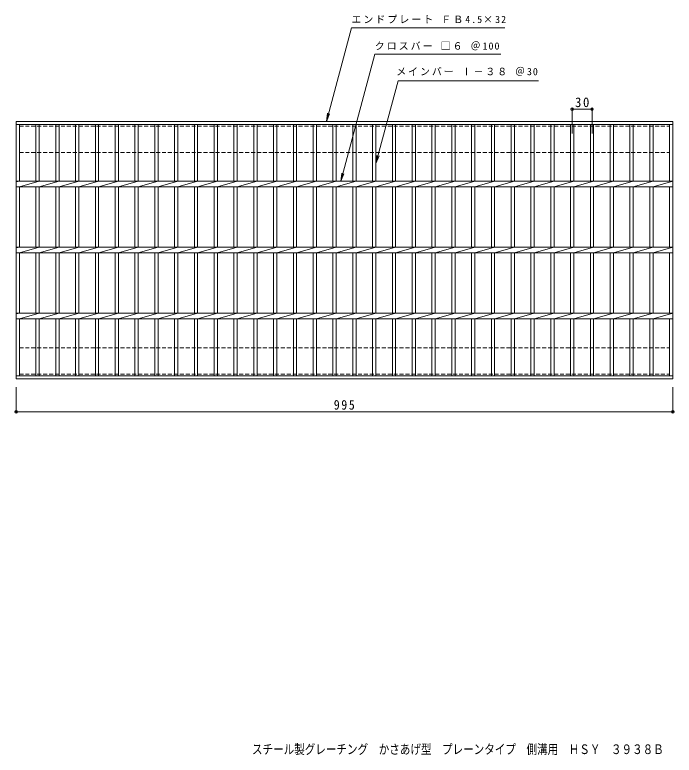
# Model space of a CAD drawing. Units: millimetres, scale not verified. Extents: x -787 to 882, y -678 to 444.
# Drawn here: x -787 to 212, y -678 to 444 of the extents above; entities that cross this region are included whole.
import ezdxf
from ezdxf.enums import TextEntityAlignment as Align

# ---------------------------------------------------------------- set-up
doc = ezdxf.new("R2010")
doc.units = ezdxf.units.MM
doc.header["$LTSCALE"] = 5
doc.header["$PDMODE"] = 32
doc.header["$PDSIZE"] = 4
doc.linetypes.add('DASHED1', pattern=[1.8, 1.2, -0.6])
for name, color, linetype, lineweight in [('A-1_ピット', 2, 'Continuous', 9), ('A-2_蓋', 3, 'Continuous', 9), ('A-4_寸法', 7, 'Continuous', 9), ('F-4_F-4ﾚｲﾔ', 2, 'Continuous', 9)]:
    doc.layers.add(name, color=color, linetype=linetype, lineweight=lineweight)
doc.styles.add('ＭＳ ゴシック', font='')
doc.styles.get('ＭＳ ゴシック').set_extended_font_data('MS Gothic')

msp = doc.modelspace()

# ---------------------------------------------------------------- linework, layer by layer
at = {"layer": 'A-1_ピット', "linetype": 'DASHED1'}
for p, q in [((-779.66, 235.075), (-779.66, 275.075)), ((-779.66, 235.075), (205.34, 235.075)), ((-779.66, -60.925), (-779.66, -100.925)), ((-779.66, -60.925), (205.34, -60.925))]:
    msp.add_line(p, q, dxfattribs=at)
for points in [[(-779.66, 275.075), (205.34, 275.075), (205.34, 235.075)], [(-779.66, -100.925), (205.34, -100.925), (205.34, -60.925)]]:
    msp.add_lwpolyline(points, dxfattribs=at)
at = {"layer": 'A-2_蓋'}
for p, q in [((-784.66, 282.075), (210.34, 282.075)), ((-784.66, -107.925), (-784.66, 282.075)), ((210.34, 282.075), (210.34, -107.925)), ((-784.66, 277.575), (210.34, 277.575)), ((-779.66, 191.315), (-779.66, 277.575)), ((-754.66, 277.575), (-754.66, 191.315)), ((-749.66, 277.575), (-749.66, 191.315)), ((-724.66, 277.575), (-724.66, 191.315)), ((-719.66, 277.575), (-719.66, 191.315)), ((-694.66, 277.575), (-694.66, 191.315)), ((-689.66, 277.575), (-689.66, 191.315)), ((-664.66, 277.575), (-664.66, 191.315)), ((-659.66, 277.575), (-659.66, 191.315)), ((-634.66, 277.575), (-634.66, 191.315)), ((-629.66, 277.575), (-629.66, 191.315)), ((-604.659, 277.575), (-604.659, 191.315)), ((-599.66, 277.575), (-599.66, 191.315)), ((-574.66, 277.575), (-574.66, 191.315)), ((-569.66, 277.575), (-569.66, 191.315)), ((-544.66, 277.575), (-544.66, 191.315)), ((-539.66, 277.575), (-539.66, 191.315)), ((-514.66, 277.575), (-514.66, 191.315)), ((-509.66, 277.575), (-509.66, 191.315)), ((-484.66, 277.575), (-484.66, 191.315)), ((-479.66, 277.575), (-479.66, 191.315)), ((-454.66, 277.575), (-454.66, 191.315)), ((-449.66, 277.575), (-449.66, 191.315)), ((-424.66, 277.575), (-424.66, 191.315)), ((-419.66, 277.575), (-419.66, 191.315)), ((-394.66, 277.575), (-394.66, 191.315)), ((-389.66, 277.575), (-389.66, 191.315)), ((-364.66, 277.575), (-364.66, 191.315)), ((-359.66, 277.575), (-359.66, 191.315)), ((-334.66, 277.575), (-334.66, 191.315)), ((-329.66, 277.575), (-329.66, 191.315)), ((-304.66, 277.575), (-304.66, 191.315)), ((-299.66, 277.575), (-299.66, 191.315)), ((-274.66, 277.575), (-274.66, 191.315)), ((-269.66, 277.575), (-269.66, 191.315)), ((-244.66, 277.575), (-244.66, 191.315)), ((-239.66, 277.575), (-239.66, 191.315)), ((-214.66, 277.575), (-214.66, 191.315)), ((-209.66, 277.575), (-209.66, 191.315)), ((-184.66, 277.575), (-184.66, 191.315)), ((-179.66, 277.575), (-179.66, 191.315)), ((-154.66, 277.575), (-154.66, 191.315)), ((-149.66, 277.575), (-149.66, 191.315)), ((-124.661, 277.575), (-124.661, 191.315)), ((-119.66, 277.575), (-119.66, 191.315)), ((-94.661, 277.575), (-94.661, 191.315)), ((-89.661, 277.575), (-89.661, 191.315)), ((-64.661, 277.575), (-64.661, 191.315)), ((-59.661, 277.575), (-59.661, 191.315)), ((-34.661, 277.575), (-34.661, 191.315)), ((-29.661, 277.575), (-29.661, 191.315)), ((-4.662, 277.575), (-4.662, 191.315)), ((0.339, 277.575), (0.339, 191.315)), ((25.338, 277.575), (25.338, 191.315)), ((30.339, 277.575), (30.339, 191.315)), ((55.338, 277.575), (55.338, 191.315)), ((60.338, 277.575), (60.338, 191.315)), ((85.338, 277.575), (85.338, 191.315)), ((90.338, 277.575), (90.338, 191.315)), ((115.338, 277.575), (115.338, 191.315)), ((120.338, 277.575), (120.338, 191.315)), ((145.338, 277.575), (145.338, 191.315)), ((150.338, 277.575), (150.338, 191.315)), ((175.338, 277.575), (175.338, 191.315)), ((180.338, 277.575), (180.338, 191.315)), ((205.34, 277.575), (205.34, 191.315)), ((-784.66, 191.315), (210.34, 191.315)), ((-779.66, 191.315), (-784.66, 190.315)), ((-749.66, 191.315), (-779.66, 182.836)), ((-719.66, 191.315), (-749.66, 182.836)), ((-689.66, 191.315), (-719.66, 182.836)), ((-659.66, 191.315), (-689.66, 182.836)), ((-629.66, 191.315), (-659.66, 182.836)), ((-599.66, 191.315), (-629.66, 182.836)), ((-569.66, 191.315), (-599.66, 182.836)), ((-539.66, 191.315), (-569.66, 182.836)), ((-509.66, 191.315), (-539.66, 182.836)), ((-479.66, 191.315), (-509.66, 182.836)), ((-449.66, 191.315), (-479.66, 182.836)), ((-419.66, 191.315), (-449.66, 182.836)), ((-389.66, 191.315), (-419.66, 182.836)), ((-359.66, 191.315), (-389.66, 182.836)), ((-329.66, 191.315), (-359.66, 182.836)), ((-299.66, 191.315), (-329.66, 182.836)), ((-269.66, 191.315), (-299.66, 182.836)), ((-239.66, 191.315), (-269.66, 182.836)), ((-209.66, 191.315), (-239.66, 182.836)), ((-179.66, 191.315), (-209.66, 182.836)), ((-149.66, 191.315), (-179.66, 182.836)), ((-119.661, 191.315), (-149.66, 182.836)), ((-89.661, 191.315), (-119.66, 182.836)), ((-59.661, 191.315), (-89.661, 182.836)), ((-29.661, 191.315), (-59.661, 182.836)), ((0.339, 191.315), (-29.661, 182.836)), ((30.338, 191.315), (0.339, 182.836)), ((60.338, 191.315), (30.339, 182.836)), ((90.338, 191.315), (60.338, 182.836)), ((120.338, 191.315), (90.338, 182.836)), ((150.338, 191.315), (120.338, 182.836)), ((180.338, 191.315), (150.338, 182.836)), ((210.337, 191.315), (180.338, 182.836)), ((-784.66, 182.836), (210.34, 182.836)), ((-779.66, 91.315), (-779.66, 182.836)), ((-754.66, 182.836), (-754.66, 91.315)), ((-749.66, 182.836), (-749.66, 91.315)), ((-724.66, 182.836), (-724.66, 91.315)), ((-719.66, 182.836), (-719.66, 91.315)), ((-694.66, 182.836), (-694.66, 91.315)), ((-689.66, 182.836), (-689.66, 91.315)), ((-664.66, 182.836), (-664.66, 91.315)), ((-659.66, 182.836), (-659.66, 91.315)), ((-634.66, 182.836), (-634.66, 91.315)), ((-629.66, 182.836), (-629.66, 91.315)), ((-604.659, 182.836), (-604.659, 91.315)), ((-599.66, 182.836), (-599.66, 91.315)), ((-574.66, 182.836), (-574.66, 91.315)), ((-569.66, 182.836), (-569.66, 91.315)), ((-544.66, 182.836), (-544.66, 91.315)), ((-539.66, 182.836), (-539.66, 91.315)), ((-514.66, 182.836), (-514.66, 91.315)), ((-509.66, 182.836), (-509.66, 91.315)), ((-484.66, 182.836), (-484.66, 91.315)), ((-479.66, 182.836), (-479.66, 91.315)), ((-454.66, 182.836), (-454.66, 91.315)), ((-449.66, 182.836), (-449.66, 91.315)), ((-424.66, 182.836), (-424.66, 91.315)), ((-419.66, 182.836), (-419.66, 91.315)), ((-394.66, 182.836), (-394.66, 91.315)), ((-389.66, 182.836), (-389.66, 91.315)), ((-364.66, 182.836), (-364.66, 91.315)), ((-359.66, 182.836), (-359.66, 91.315)), ((-334.66, 182.836), (-334.66, 91.315)), ((-329.66, 182.836), (-329.66, 91.315)), ((-304.66, 182.836), (-304.66, 91.315)), ((-299.66, 182.836), (-299.66, 91.315)), ((-274.66, 182.836), (-274.66, 91.315)), ((-269.66, 182.836), (-269.66, 91.315)), ((-244.66, 182.836), (-244.66, 91.315)), ((-239.66, 182.836), (-239.66, 91.315)), ((-214.66, 182.836), (-214.66, 91.315)), ((-209.66, 182.836), (-209.66, 91.315)), ((-184.66, 182.836), (-184.66, 91.315)), ((-179.66, 182.836), (-179.66, 91.315)), ((-154.66, 182.836), (-154.66, 91.315)), ((-149.66, 182.836), (-149.66, 91.315)), ((-124.661, 182.836), (-124.661, 91.315)), ((-119.66, 182.836), (-119.66, 91.315)), ((-94.661, 182.836), (-94.661, 91.315)), ((-89.661, 182.836), (-89.661, 91.315)), ((-64.661, 182.836), (-64.661, 91.315)), ((-59.661, 182.836), (-59.661, 91.315)), ((-34.661, 182.836), (-34.661, 91.315)), ((-29.661, 182.836), (-29.661, 91.315)), ((-4.662, 182.836), (-4.662, 91.315)), ((0.339, 182.836), (0.339, 91.315)), ((25.338, 182.836), (25.338, 91.315)), ((30.339, 182.836), (30.339, 91.315)), ((55.338, 182.836), (55.338, 91.315)), ((60.338, 182.836), (60.338, 91.315)), ((85.338, 182.836), (85.338, 91.315)), ((90.338, 182.836), (90.338, 91.315)), ((115.338, 182.836), (115.338, 91.315)), ((120.338, 182.836), (120.338, 91.315)), ((145.338, 182.836), (145.338, 91.315)), ((150.338, 182.836), (150.338, 91.315)), ((175.338, 182.836), (175.338, 91.315)), ((180.338, 182.836), (180.338, 91.315)), ((205.34, 182.836), (205.34, 91.315)), ((-784.66, 91.315), (210.34, 91.315)), ((-779.66, 91.315), (-784.66, 90.316)), ((-749.66, 91.315), (-779.66, 82.835)), ((-719.66, 91.315), (-749.66, 82.835)), ((-689.66, 91.315), (-719.66, 82.835)), ((-659.66, 91.315), (-689.66, 82.835)), ((-629.66, 91.315), (-659.66, 82.835)), ((-599.66, 91.315), (-629.66, 82.835)), ((-569.66, 91.315), (-599.66, 82.835)), ((-539.66, 91.315), (-569.66, 82.835)), ((-509.66, 91.315), (-539.66, 82.835)), ((-479.66, 91.315), (-509.66, 82.835)), ((-449.66, 91.315), (-479.66, 82.835)), ((-419.66, 91.315), (-449.66, 82.835)), ((-389.66, 91.315), (-419.66, 82.835)), ((-359.66, 91.315), (-389.66, 82.835)), ((-329.66, 91.315), (-359.66, 82.835)), ((-299.66, 91.315), (-329.66, 82.835)), ((-269.66, 91.315), (-299.66, 82.835)), ((-239.66, 91.315), (-269.66, 82.835)), ((-209.66, 91.315), (-239.66, 82.835)), ((-179.66, 91.315), (-209.66, 82.835)), ((-149.66, 91.315), (-179.66, 82.835)), ((-119.661, 91.315), (-149.66, 82.835)), ((-89.661, 91.315), (-119.66, 82.835)), ((-59.661, 91.315), (-89.661, 82.835)), ((-29.661, 91.315), (-59.661, 82.835)), ((0.339, 91.315), (-29.661, 82.835)), ((30.338, 91.315), (0.339, 82.835)), ((60.338, 91.315), (30.339, 82.835)), ((90.338, 91.315), (60.338, 82.835)), ((120.338, 91.315), (90.338, 82.835)), ((150.338, 91.315), (120.338, 82.835)), ((180.338, 91.315), (150.338, 82.835)), ((210.337, 91.315), (180.338, 82.835)), ((-784.66, 82.835), (210.34, 82.835)), ((-779.66, -8.684), (-779.66, 82.835)), ((-754.66, 82.835), (-754.66, -8.684)), ((-749.66, 82.835), (-749.66, -8.684)), ((-724.66, 82.835), (-724.66, -8.684)), ((-719.66, 82.835), (-719.66, -8.684)), ((-694.66, 82.835), (-694.66, -8.684)), ((-689.66, 82.835), (-689.66, -8.684)), ((-664.66, 82.835), (-664.66, -8.684)), ((-659.66, 82.835), (-659.66, -8.684)), ((-634.66, 82.835), (-634.66, -8.684)), ((-629.66, 82.835), (-629.66, -8.684)), ((-604.659, 82.835), (-604.659, -8.684)), ((-599.66, 82.835), (-599.66, -8.684)), ((-574.66, 82.835), (-574.66, -8.684)), ((-569.66, 82.835), (-569.66, -8.684)), ((-544.66, 82.835), (-544.66, -8.684)), ((-539.66, 82.835), (-539.66, -8.684)), ((-514.66, 82.835), (-514.66, -8.684)), ((-509.66, 82.835), (-509.66, -8.684)), ((-484.66, 82.835), (-484.66, -8.684)), ((-479.66, 82.835), (-479.66, -8.684)), ((-454.66, 82.835), (-454.66, -8.684)), ((-449.66, 82.835), (-449.66, -8.684)), ((-424.66, 82.835), (-424.66, -8.684)), ((-419.66, 82.835), (-419.66, -8.684)), ((-394.66, 82.835), (-394.66, -8.684)), ((-389.66, 82.835), (-389.66, -8.684)), ((-364.66, 82.835), (-364.66, -8.684)), ((-359.66, 82.835), (-359.66, -8.684)), ((-334.66, 82.835), (-334.66, -8.684)), ((-329.66, 82.835), (-329.66, -8.684)), ((-304.66, 82.835), (-304.66, -8.684)), ((-299.66, 82.835), (-299.66, -8.684)), ((-274.66, 82.835), (-274.66, -8.684)), ((-269.66, 82.835), (-269.66, -8.684)), ((-244.66, 82.835), (-244.66, -8.684)), ((-239.66, 82.835), (-239.66, -8.684)), ((-214.66, 82.835), (-214.66, -8.684)), ((-209.66, 82.835), (-209.66, -8.684)), ((-184.66, 82.835), (-184.66, -8.684)), ((-179.66, 82.835), (-179.66, -8.684)), ((-154.66, 82.835), (-154.66, -8.684)), ((-149.66, 82.835), (-149.66, -8.684)), ((-124.661, 82.835), (-124.661, -8.684)), ((-119.66, 82.835), (-119.66, -8.684)), ((-94.661, 82.835), (-94.661, -8.684)), ((-89.661, 82.835), (-89.661, -8.684)), ((-64.661, 82.835), (-64.661, -8.684)), ((-59.661, 82.835), (-59.661, -8.684)), ((-34.661, 82.835), (-34.661, -8.684)), ((-29.661, 82.835), (-29.661, -8.684)), ((-4.662, 82.835), (-4.662, -8.684)), ((0.339, 82.835), (0.339, -8.684)), ((25.338, 82.835), (25.338, -8.684)), ((30.339, 82.835), (30.339, -8.684)), ((55.338, 82.835), (55.338, -8.684)), ((60.338, 82.835), (60.338, -8.684)), ((85.338, 82.835), (85.338, -8.684)), ((90.338, 82.835), (90.338, -8.684)), ((115.338, 82.835), (115.338, -8.684)), ((120.338, 82.835), (120.338, -8.684)), ((145.338, 82.835), (145.338, -8.684)), ((150.338, 82.835), (150.338, -8.684)), ((175.338, 82.835), (175.338, -8.684)), ((180.338, 82.835), (180.338, -8.684)), ((205.34, 82.835), (205.34, -8.684)), ((-784.66, -8.684), (210.34, -8.684)), ((-779.66, -8.684), (-784.66, -9.685)), ((-749.66, -8.684), (-779.66, -17.164)), ((-719.66, -8.684), (-749.66, -17.164)), ((-689.66, -8.684), (-719.66, -17.164)), ((-659.66, -8.684), (-689.66, -17.164)), ((-629.66, -8.684), (-659.66, -17.164)), ((-599.66, -8.684), (-629.66, -17.164)), ((-569.66, -8.684), (-599.66, -17.164)), ((-539.66, -8.684), (-569.66, -17.164)), ((-509.66, -8.684), (-539.66, -17.164)), ((-479.66, -8.684), (-509.66, -17.164)), ((-449.66, -8.684), (-479.66, -17.164)), ((-419.66, -8.684), (-449.66, -17.164)), ((-389.66, -8.684), (-419.66, -17.164)), ((-359.66, -8.684), (-389.66, -17.164)), ((-329.66, -8.684), (-359.66, -17.164)), ((-299.66, -8.684), (-329.66, -17.164)), ((-269.66, -8.684), (-299.66, -17.164)), ((-239.66, -8.684), (-269.66, -17.164)), ((-209.66, -8.684), (-239.66, -17.164)), ((-179.66, -8.684), (-209.66, -17.164)), ((-149.66, -8.684), (-179.66, -17.164)), ((-119.661, -8.684), (-149.66, -17.164)), ((-89.661, -8.684), (-119.66, -17.164)), ((-59.661, -8.684), (-89.661, -17.164)), ((-29.661, -8.684), (-59.661, -17.164)), ((0.339, -8.684), (-29.661, -17.164)), ((30.338, -8.684), (0.339, -17.164)), ((60.338, -8.684), (30.339, -17.164)), ((90.338, -8.684), (60.338, -17.164)), ((120.338, -8.684), (90.338, -17.164)), ((150.338, -8.684), (120.338, -17.164)), ((180.338, -8.684), (150.338, -17.164)), ((210.337, -8.684), (180.338, -17.164)), ((-784.66, -17.164), (210.34, -17.164)), ((-779.66, -103.425), (-779.66, -17.164)), ((-754.66, -17.164), (-754.66, -103.425)), ((-749.66, -17.164), (-749.66, -103.425)), ((-724.66, -17.164), (-724.66, -103.425)), ((-719.66, -17.164), (-719.66, -103.425)), ((-694.66, -17.164), (-694.66, -103.425)), ((-689.66, -17.164), (-689.66, -103.425)), ((-664.66, -17.164), (-664.66, -103.425)), ((-659.66, -17.164), (-659.66, -103.425)), ((-634.66, -17.164), (-634.66, -103.425)), ((-629.66, -17.164), (-629.66, -103.425)), ((-604.659, -17.164), (-604.659, -103.425)), ((-599.66, -17.164), (-599.66, -103.425)), ((-574.66, -17.164), (-574.66, -103.425)), ((-569.66, -17.164), (-569.66, -103.425)), ((-544.66, -17.164), (-544.66, -103.425)), ((-539.66, -17.164), (-539.66, -103.425)), ((-514.66, -17.164), (-514.66, -103.425)), ((-509.66, -17.164), (-509.66, -103.425)), ((-484.66, -17.164), (-484.66, -103.425)), ((-479.66, -17.164), (-479.66, -103.425)), ((-454.66, -17.164), (-454.66, -103.425)), ((-449.66, -17.164), (-449.66, -103.425)), ((-424.66, -17.164), (-424.66, -103.425)), ((-419.66, -17.164), (-419.66, -103.425)), ((-394.66, -17.164), (-394.66, -103.425)), ((-389.66, -17.164), (-389.66, -103.425)), ((-364.66, -17.164), (-364.66, -103.425)), ((-359.66, -17.164), (-359.66, -103.425)), ((-334.66, -17.164), (-334.66, -103.425)), ((-329.66, -17.164), (-329.66, -103.425)), ((-304.66, -17.164), (-304.66, -103.425)), ((-299.66, -17.164), (-299.66, -103.425)), ((-274.66, -17.164), (-274.66, -103.425)), ((-269.66, -17.164), (-269.66, -103.425)), ((-244.66, -17.164), (-244.66, -103.425)), ((-239.66, -17.164), (-239.66, -103.425)), ((-214.66, -17.164), (-214.66, -103.425)), ((-209.66, -17.164), (-209.66, -103.425)), ((-184.66, -17.164), (-184.66, -103.425)), ((-179.66, -17.164), (-179.66, -103.425)), ((-154.66, -17.164), (-154.66, -103.425)), ((-149.66, -17.164), (-149.66, -103.425)), ((-124.661, -17.164), (-124.661, -103.425)), ((-119.66, -17.164), (-119.66, -103.425)), ((-94.661, -17.164), (-94.661, -103.425)), ((-89.661, -17.164), (-89.661, -103.425)), ((-64.661, -17.164), (-64.661, -103.425)), ((-59.661, -17.164), (-59.661, -103.425)), ((-34.661, -17.164), (-34.661, -103.425)), ((-29.661, -17.164), (-29.661, -103.425)), ((-4.662, -17.164), (-4.662, -103.425)), ((0.339, -17.164), (0.339, -103.425)), ((25.338, -17.164), (25.338, -103.425)), ((30.339, -17.164), (30.339, -103.425)), ((55.338, -17.164), (55.338, -103.425)), ((60.338, -17.164), (60.338, -103.425)), ((85.338, -17.164), (85.338, -103.425)), ((90.338, -17.164), (90.338, -103.425)), ((115.338, -17.164), (115.338, -103.425)), ((120.338, -17.164), (120.338, -103.425)), ((145.338, -17.164), (145.338, -103.425)), ((150.338, -17.164), (150.338, -103.425)), ((175.338, -17.164), (175.338, -103.425)), ((180.338, -17.164), (180.338, -103.425)), ((205.34, -17.164), (205.34, -103.425)), ((210.34, -103.425), (-784.66, -103.425)), ((210.34, -107.925), (-784.66, -107.925))]:
    msp.add_line(p, q, dxfattribs=at)
at = {"layer": 'A-4_寸法'}
for p, q in [((-292.924, 191.315), (-241.335, 383.846)), ((-241.335, 383.846), (-50.488, 383.846)), ((-239.66, 218.249), (-206.006, 343.846)), ((-206.006, 343.846), (6.754, 343.846)), ((-314.651, 282.075), (-313.02, 294.468)), ((-314.651, 282.075), (-309.868, 293.624)), ((57.838, 263.794), (57.838, 302.089)), ((57.838, 300.589), (87.838, 300.589)), ((87.838, 263.794), (87.838, 302.089)), ((-239.66, 218.249), (-238.028, 230.642)), ((-239.66, 218.249), (-234.876, 229.797)), ((-292.924, 191.315), (-291.292, 203.708)), ((-292.924, 191.315), (-288.14, 202.863)), ((-784.66, -120.425), (-784.66, -159.425)), ((210.34, -120.425), (210.34, -159.425)), ((-784.66, -157.925), (210.34, -157.925))]:
    msp.add_line(p, q, dxfattribs=at)
msp.add_lwpolyline([(-314.651, 282.075), (-276.664, 423.846), (-44.117, 423.846)], dxfattribs=at)
for p in [(57.838, 300.589), (87.838, 300.589), (-784.66, -157.925), (210.34, -157.925)]:
    msp.add_point(p, dxfattribs=at)

# ---------------------------------------------------------------- texts
at = {"layer": 'A-4_寸法', "char_height": 11, "attachment_point": 7, "style": 'ＭＳ ゴシック'}
for s, insert in [('\\T1.21;エンドプレート\\~ＦＢ4.5×32', (-276.664, 430.559)), ('\\T1.21;クロスバー\\~□６\\~＠100', (-241.335, 389.835)), ('\\T1.2;メインバー\\~Ⅰ－３８\\~＠30', (-208.735, 351.081))]:
    msp.add_mtext(s, dxfattribs=dict(at, insert=insert))
at = {"layer": 'A-4_寸法', "color": 2, "char_height": 14.66, "attachment_point": 7, "style": 'ＭＳ ゴシック'}
for s, insert in [('\\T1.27;\\W0.95;30', (62.213, 303.589)), ('\\T1.27;\\W0.9;995', (-303.41, -154.925))]:
    msp.add_mtext(s, dxfattribs=dict(at, insert=insert))
at = {"layer": 'F-4_F-4ﾚｲﾔ', "style": 'ＭＳ ゴシック', "width": 0.8}
msp.add_text('スチール製グレーチング\u3000かさあげ型\u3000プレーンタイプ\u3000側溝用\u3000ＨＳＹ\u3000３９３８Ｂ', height=14.66, dxfattribs=at).set_placement((-427.33, -681.102), align=Align.BOTTOM_LEFT)

doc.saveas('drawing.dxf')
